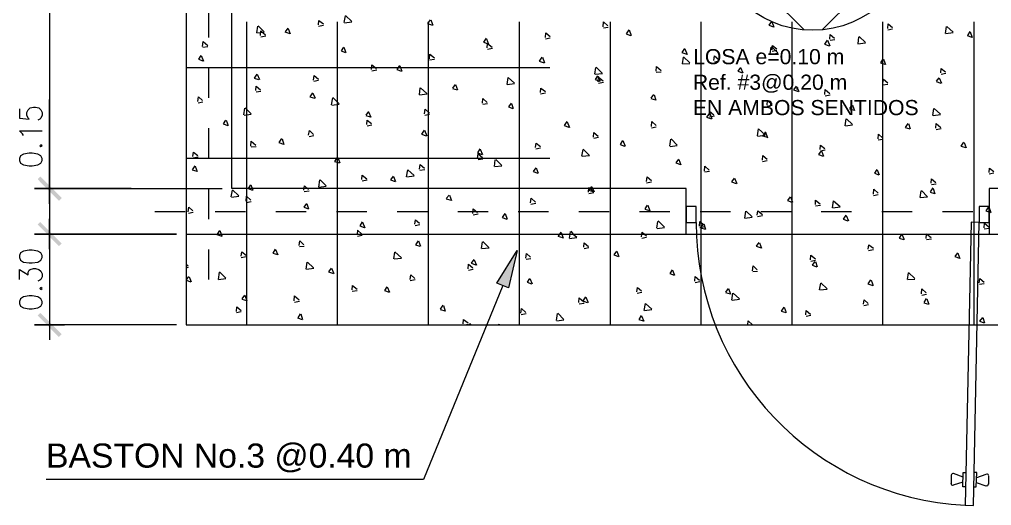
# Model space of a CAD drawing. Header units: metres. Extents: x -0.3 to 26.7, y -6.4 to 6.5.
# Drawn here: x 20.277 to 23.486, y 1.607 to 3.213 of the extents above; entities that cross this region are included whole.
import ezdxf

# ---------------------------------------------------------------- set-up
doc = ezdxf.new("R2010")
doc.units = ezdxf.units.M
doc.linetypes.add('IMPORT-PDF_IMPORT', pattern=[1, 0.8, -0.2])
doc.layers.add('00', color=250, linetype='Continuous')
doc.layers.add('CUARTO DE BOMBAS_dwg _2_', color=8, linetype='Continuous', lineweight=9, true_color=0x767676)
for name, color, linetype, lineweight in [('PDF_Geometry', 7, 'Continuous', 9), ('PDF_Solid Fills', 7, 'Continuous', 9), ('PDF_Text', 7, 'Continuous', 9)]:
    doc.layers.add(name, color=color, linetype=linetype, lineweight=lineweight)
doc.styles.add('Arial_1', font='arial.ttf', dxfattribs={"height": 0.05})
doc.styles.add('Arial_5', font='arial.ttf', dxfattribs={"height": 2.000196})

# ---------------------------------------------------------------- blocks, each defined once
blk = doc.blocks.new('CUARTO DE BOMBAS_dwg _2_-1318126-Leyenda 2')
at = {"layer": 'PDF_Solid Fills'}
for points in [[(136.3, 104.55), (136.68, 104.93), (133.84, 107.77), (133.5, 107.39)], [(136.3, 98.58), (136.68, 98.92), (133.84, 101.76), (133.5, 101.42)], [(195.65, 93.04), (194.12, 93.67), (196.79, 97.99)], [(136.3, 86.56), (136.68, 86.94), (133.84, 89.74), (133.5, 89.4)]]:
    blk.add_hatch(color=256, dxfattribs=at).paths.add_polyline_path(points)
at = {"layer": 'PDF_Geometry', "linetype": 'IMPORT-PDF_IMPORT'}
for p, q in [((156.11, 94.14), (156.11, 261.82)), ((148.95, 103.16), (388.1, 103.16))]:
    blk.add_line(p, q, dxfattribs=at)
at = {"layer": 'PDF_Geometry'}
for p, q in [((234.68, 127.12), (222.32, 139.44)), ((237.05, 127.12), (249.2, 139.27)), ((174.1, 128.98), (173.93, 128.09)), ((174.14, 129.02), (174.99, 128.22)), ((185.4, 128.47), (185.66, 127.75)), ((162.5, 127.63), (162.37, 126.74)), ((162.59, 127.67), (163.39, 126.86)), ((166.52, 127.37), (166.18, 126.86)), ((166.57, 127.33), (166.82, 126.61)), ((170.59, 127.63), (171.22, 127.75)), ((174.02, 128.05), (174.99, 128.18)), ((208.18, 127.41), (208.81, 127.5)), ((211.57, 127.12), (211.86, 126.4)), ((230.4, 128.22), (230.7, 127.5)), ((245.73, 127.16), (246.36, 127.29)), ((253.43, 127.58), (253.31, 126.65)), ((253.52, 127.58), (254.37, 126.82)), ((162.42, 126.74), (163.39, 126.82)), ((162.97, 126.23), (163.6, 126.36)), ((166.14, 126.86), (166.78, 126.65)), ((192.77, 125.97), (193.02, 125.25)), ((200.52, 125.97), (201.15, 126.1)), ((238.11, 125.76), (238.74, 125.85)), ((241.88, 126.23), (241.75, 125.3)), ((241.96, 126.27), (242.77, 125.47)), ((253.39, 126.65), (254.37, 126.78)), ((256.19, 126.4), (256.82, 126.19)), ((256.57, 126.91), (256.23, 126.4)), ((256.61, 126.86), (256.86, 126.14)), ((155.3, 124.83), (155.94, 124.92)), ((173.93, 124.87), (174.19, 124.15)), ((192.9, 124.58), (193.53, 124.7)), ((218.93, 124.62), (219.23, 123.9)), ((230.28, 124.87), (230.15, 123.98)), ((230.36, 124.92), (231.21, 124.11)), ((237.77, 125.76), (238.07, 125.04)), ((241.79, 125.3), (242.77, 125.42)), ((155.09, 123.73), (155.39, 123.01)), ((185.23, 123.18), (185.87, 123.26)), ((200.14, 123.52), (200.39, 122.8)), ((218.72, 123.52), (218.59, 122.63)), ((218.76, 123.56), (219.61, 122.76)), ((230.24, 123.94), (231.21, 124.07)), ((230.45, 124.32), (231.08, 124.45)), ((245.14, 123.26), (245.43, 122.55)), ((181.3, 122.38), (181.55, 121.66)), ((207.12, 122.16), (206.99, 121.28)), ((207.21, 122.21), (208.01, 121.4)), ((218.64, 122.63), (219.61, 122.71)), ((222.83, 122.93), (223.46, 123.05)), ((226.3, 122.16), (226.59, 121.44)), ((162.46, 121.28), (162.76, 120.56)), ((177.61, 121.74), (178.25, 121.87)), ((195.56, 120.85), (195.44, 119.92)), ((195.61, 120.85), (196.45, 120.09)), ((207.08, 121.28), (208.05, 121.36)), ((207.5, 121.02), (207.76, 120.34)), ((215.16, 121.53), (215.8, 121.61)), ((252.46, 120.81), (252.12, 120.34)), ((252.5, 120.81), (252.8, 120.09)), ((252.76, 121.28), (253.39, 121.4)), ((169.95, 120.34), (170.59, 120.47)), ((183.96, 119.5), (183.84, 118.57)), ((184.05, 119.5), (184.85, 118.74)), ((188.62, 119.92), (188.28, 119.45)), ((188.28, 119.41), (188.88, 119.2)), ((188.66, 119.92), (188.92, 119.2)), ((195.48, 119.92), (196.45, 120.05)), ((207.54, 120.09), (208.18, 120.22)), ((233.66, 119.67), (233.96, 118.99)), ((245.09, 119.88), (245.73, 119.96)), ((252.12, 120.3), (252.71, 120.09)), ((162.33, 118.95), (162.97, 119.03)), ((169.82, 118.78), (170.12, 118.1)), ((172.41, 118.14), (172.24, 117.25)), ((172.45, 118.18), (173.3, 117.38)), ((183.92, 118.57), (184.9, 118.69)), ((199.88, 118.69), (200.52, 118.82)), ((214.78, 118.61), (214.44, 118.1)), ((214.87, 118.57), (215.12, 117.85)), ((237.47, 118.44), (238.11, 118.57)), ((154.67, 117.51), (155.3, 117.63)), ((160.81, 116.79), (160.68, 115.9)), ((160.89, 116.83), (161.7, 116.03)), ((172.32, 117.21), (173.3, 117.34)), ((192.26, 117.3), (192.9, 117.42)), ((196.03, 117.42), (196.28, 116.75)), ((214.44, 118.06), (215.08, 117.89)), ((229.81, 117.04), (230.45, 117.17)), ((240.99, 117.25), (240.65, 116.75)), ((241.07, 117.21), (241.33, 116.49)), ((160.77, 115.86), (161.7, 115.98)), ((177.15, 116.36), (176.81, 115.86)), ((176.81, 115.81), (177.4, 115.64)), ((177.19, 116.32), (177.49, 115.6)), ((184.6, 115.86), (185.23, 115.98)), ((222.19, 115.64), (222.83, 115.77)), ((222.23, 116.11), (222.49, 115.39)), ((240.65, 116.7), (241.28, 116.53)), ((251.78, 116.75), (251.61, 115.81)), ((251.7, 115.81), (252.67, 115.94)), ((251.83, 116.75), (252.67, 115.98)), ((158.39, 115.22), (158.65, 114.5)), ((176.98, 114.46), (177.61, 114.59)), ((203.4, 114.97), (203.69, 114.25)), ((214.53, 114.21), (215.16, 114.33)), ((240.18, 115.39), (240.06, 114.46)), ((240.14, 114.46), (241.07, 114.59)), ((240.27, 115.39), (241.07, 114.63)), ((248.44, 114.76), (248.69, 114.04)), ((169.32, 113.06), (169.95, 113.19)), ((184.56, 113.87), (184.85, 113.15)), ((206.91, 112.81), (207.54, 112.94)), ((228.63, 114.04), (228.46, 113.15)), ((228.54, 113.1), (229.52, 113.23)), ((228.67, 114.08), (229.52, 113.27)), ((229.18, 113.15), (229.81, 112.94)), ((229.56, 113.66), (229.22, 113.15)), ((229.6, 113.61), (229.85, 112.89)), ((252.12, 113.99), (252.76, 114.12)), ((161.7, 111.67), (162.33, 111.75)), ((165.76, 112.72), (166.01, 112)), ((210.76, 112.51), (211.06, 111.79)), ((217.03, 112.68), (216.9, 111.79)), ((216.98, 111.75), (217.92, 111.88)), ((217.11, 112.72), (217.92, 111.92)), ((244.46, 112.6), (245.09, 112.68)), ((255.8, 112.26), (256.06, 111.54)), ((191.92, 111.37), (192.22, 110.65)), ((199.25, 111.41), (199.88, 111.54)), ((205.47, 111.33), (205.3, 110.44)), ((205.39, 110.44), (206.36, 110.52)), ((205.51, 111.37), (206.36, 110.56)), ((236.84, 111.16), (237.47, 111.28)), ((236.97, 111.16), (237.22, 110.44)), ((154.03, 110.23), (154.67, 110.35)), ((154.29, 109.13), (154.54, 108.41)), ((173.13, 110.27), (173.38, 109.55)), ((191.63, 110.01), (192.26, 110.1)), ((193.87, 109.97), (193.74, 109.08)), ((193.83, 109.08), (194.76, 109.17)), ((193.96, 110.01), (194.76, 109.21)), ((218.13, 110.01), (218.42, 109.29)), ((229.18, 109.76), (229.81, 109.89)), ((182.31, 108.66), (182.14, 107.73)), ((182.23, 107.73), (183.2, 107.86)), ((182.36, 108.66), (183.2, 107.9)), ((183.96, 108.58), (184.6, 108.7)), ((199.29, 108.91), (199.59, 108.19)), ((221.56, 108.36), (222.19, 108.45)), ((244.33, 108.66), (244.59, 107.98)), ((259.11, 108.11), (259.74, 108.24)), ((161.65, 106.67), (161.91, 105.95)), ((170.71, 107.31), (170.59, 106.37)), ((170.8, 107.31), (171.6, 106.54)), ((176.34, 107.18), (176.98, 107.31)), ((180.49, 107.77), (180.75, 107.09)), ((213.89, 106.92), (214.53, 107.05)), ((225.49, 107.56), (225.79, 106.84)), ((251.49, 106.71), (252.12, 106.8)), ((159.16, 105.95), (158.99, 105.06)), ((159.2, 105.99), (160.05, 105.19)), ((168.68, 105.78), (169.32, 105.87)), ((170.63, 106.37), (171.6, 106.5)), ((187.82, 105.32), (187.44, 104.85)), ((187.86, 105.32), (188.11, 104.6)), ((206.27, 105.53), (206.91, 105.65)), ((206.66, 106.42), (206.95, 105.74)), ((243.82, 105.27), (244.46, 105.4)), ((250.09, 105.87), (249.96, 104.98)), ((250.17, 105.91), (250.98, 105.1)), ((251.66, 106.25), (251.32, 105.74)), ((251.32, 105.7), (251.91, 105.53)), ((251.7, 106.2), (251.95, 105.48)), ((159.07, 105.02), (160.05, 105.15)), ((161.06, 104.34), (161.7, 104.47)), ((169.02, 104.17), (169.27, 103.5)), ((187.44, 104.81), (188.07, 104.64)), ((198.61, 104.13), (199.25, 104.26)), ((213.98, 104), (213.64, 103.5)), ((214.06, 103.96), (214.32, 103.24)), ((232.86, 105.06), (233.16, 104.38)), ((236.2, 103.88), (236.84, 104)), ((238.53, 104.55), (238.36, 103.62)), ((238.57, 104.55), (239.42, 103.79)), ((250, 104.98), (250.98, 105.06)), ((153.4, 102.94), (154.03, 103.07)), ((190.99, 102.69), (191.63, 102.82)), ((195.23, 102.86), (195.48, 102.14)), ((213.64, 103.45), (214.28, 103.28)), ((226.93, 103.2), (226.81, 102.27)), ((227.02, 103.2), (227.82, 102.44)), ((238.45, 103.62), (239.42, 103.75)), ((259.06, 103.75), (259.32, 103.03)), ((176.39, 101.72), (176.68, 101)), ((183.33, 101.29), (183.96, 101.42)), ((215.33, 101.84), (215.21, 100.96)), ((215.42, 101.89), (216.26, 101.08)), ((221.43, 101.51), (221.68, 100.79)), ((226.85, 102.27), (227.82, 102.39)), ((228.54, 102.48), (229.18, 102.61)), ((240.23, 102.61), (240.52, 101.89)), ((215.29, 100.91), (216.26, 101.04)), ((220.92, 101.04), (221.56, 101.17)), ((247.59, 100.15), (247.89, 99.43)), ((258.47, 100.83), (259.11, 100.96)), ((175.71, 99.9), (176.34, 100.02)), ((183.75, 99.26), (184.05, 98.54)), ((192.18, 99.13), (192.05, 98.25)), ((192.26, 99.18), (193.07, 98.37)), ((202.17, 99.9), (202.8, 99.69)), ((203.69, 99.56), (204.67, 99.69)), ((213.26, 99.64), (213.89, 99.77)), ((228.8, 99.01), (229.05, 98.29)), ((250.85, 99.43), (251.49, 99.52)), ((164.91, 98.12), (165.21, 97.4)), ((168.05, 98.5), (168.68, 98.58)), ((180.62, 97.78), (180.49, 96.89)), ((180.66, 97.82), (181.51, 97.02)), ((192.13, 98.25), (193.11, 98.33)), ((205.64, 98.25), (206.27, 98.37)), ((209.96, 97.91), (210.21, 97.19)), ((243.19, 97.99), (243.82, 98.12)), ((254.96, 97.65), (255.25, 96.93)), ((160.38, 97.06), (161.02, 97.19)), ((169.02, 96.47), (168.89, 95.54)), ((169.11, 96.47), (169.91, 95.71)), ((180.54, 96.89), (181.51, 96.98)), ((191.12, 96.76), (191.42, 96.04)), ((197.98, 96.85), (198.61, 96.93)), ((235.57, 96.59), (236.2, 96.72)), ((236.16, 96.55), (236.42, 95.83)), ((153.1, 96.17), (153.36, 95.96)), ((153.1, 95.71), (153.4, 95.79)), ((157.46, 95.11), (157.34, 94.18)), ((157.51, 95.16), (158.35, 94.35)), ((168.98, 95.54), (169.95, 95.66)), ((172.28, 95.66), (172.58, 94.94)), ((190.36, 95.41), (190.99, 95.54)), ((217.32, 95.41), (217.58, 94.73)), ((227.91, 95.2), (228.54, 95.28)), ((248.4, 95.03), (248.27, 94.14)), ((248.48, 95.07), (249.29, 94.27)), ((153.4, 94.56), (153.1, 94.1)), ((153.1, 94.05), (153.7, 93.84)), ((153.48, 94.52), (153.74, 93.84)), ((157.38, 94.18), (158.35, 94.31)), ((182.69, 94.01), (183.33, 94.14)), ((198.48, 94.31), (198.78, 93.59)), ((220.29, 93.76), (220.92, 93.89)), ((236.88, 93.72), (237.73, 92.91)), ((243.53, 94.05), (243.78, 93.38)), ((248.35, 94.14), (249.29, 94.22)), ((175.03, 92.62), (175.67, 92.7)), ((179.65, 93.17), (179.94, 92.49)), ((212.62, 92.36), (213.26, 92.49)), ((224.65, 92.95), (224.31, 92.49)), ((224.31, 92.45), (224.9, 92.28)), ((224.69, 92.95), (224.94, 92.23)), ((236.84, 93.67), (236.67, 92.78)), ((236.75, 92.78), (237.73, 92.87)), ((257.84, 93.55), (258.47, 93.63)), ((160.81, 92.07), (160.43, 91.6)), ((160.43, 91.56), (161.06, 91.39)), ((160.85, 92.07), (161.1, 91.35)), ((167.41, 91.18), (168.05, 91.3)), ((205.85, 91.81), (206.15, 91.13)), ((225.24, 92.36), (225.11, 91.43)), ((225.2, 91.43), (226.13, 91.56)), ((225.32, 92.36), (226.13, 91.6)), ((250.22, 92.11), (250.85, 92.23)), ((250.81, 91.64), (250.47, 91.13)), ((250.89, 91.6), (251.15, 90.88)), ((159.75, 89.78), (160.38, 89.91)), ((186.97, 90.75), (186.63, 90.24)), ((186.63, 90.2), (187.27, 90.03)), ((187.05, 90.71), (187.31, 89.99)), ((205, 90.96), (205.64, 91.05)), ((213.68, 91.01), (213.51, 90.08)), ((213.6, 90.08), (214.57, 90.2)), ((213.72, 91.01), (214.57, 90.24)), ((232.06, 90.5), (232.31, 89.78)), ((242.55, 90.71), (243.19, 90.84)), ((250.47, 91.09), (251.11, 90.92)), ((167.79, 89.1), (168.43, 88.89)), ((168.17, 89.61), (167.84, 89.1)), ((168.22, 89.61), (168.47, 88.89)), ((197.34, 89.53), (197.98, 89.65)), ((202.08, 89.65), (201.96, 88.76)), ((202.04, 88.72), (202.97, 88.85)), ((202.17, 89.69), (202.97, 88.89)), ((213.22, 89.36), (213.51, 88.64)), ((234.93, 89.31), (235.57, 89.44)), ((258.26, 89.14), (258.51, 88.42)), ((189.85, 88.17), (190.36, 88.26)), ((190.53, 88.3), (190.48, 88.17)), ((190.57, 88.34), (190.74, 88.17)), ((194.34, 88.26), (194.29, 88.17)), ((194.42, 88.26), (194.42, 88.17))]:
    blk.add_line(p, q, dxfattribs=at)
at = {"layer": 'PDF_Geometry', "color": 7}
for p, q in [((161.1, 88.17), (161.1, 128.18)), ((173.08, 88.17), (173.08, 128.18)), ((185.11, 88.17), (185.11, 128.18)), ((197.09, 88.17), (197.09, 128.18)), ((209.11, 88.17), (209.11, 128.18)), ((221.09, 88.17), (221.09, 128.18)), ((233.11, 88.17), (233.11, 128.18)), ((245.09, 88.17), (245.09, 128.18)), ((257.12, 88.17), (257.12, 128.18)), ((153.1, 122.16), (201.11, 122.16)), ((135.07, 106.16), (135.07, 117.93)), ((153.1, 110.18), (201.11, 110.18)), ((135.07, 104.17), (135.07, 108.15)), ((135.07, 98.16), (135.07, 102.18)), ((254.07, 68.32), (254.07, 67.22)), ((255.68, 68.06), (254.41, 68.53)), ((257.46, 68.02), (258.73, 68.44)), ((259.02, 68.19), (259.02, 67.13)), ((255.64, 67.38), (254.37, 67)), ((257.41, 67.34), (258.68, 66.88))]:
    blk.add_line(p, q, dxfattribs=at)
at = {"layer": 'PDF_Geometry', "color": 7, "flags": 128}
for points in [[(135.07, 194.17), (135.07, 190.15), (135.07, 188.16), (135.07, 184.18), (135.07, 108.15), (135.07, 104.17), (135.07, 102.18), (135.07, 98.16), (135.07, 90.16), (135.07, 86.18)], [(131.09, 116.7), (131.09, 115.48), (132.36, 115.35), (132.23, 115.48), (132.06, 115.86), (132.06, 116.2), (132.23, 116.58), (132.49, 116.83), (132.95, 116.91), (133.21, 116.91), (133.63, 116.83), (133.93, 116.58), (134.1, 116.2), (134.1, 115.86), (133.93, 115.48), (133.8, 115.35), (133.5, 115.22)], [(131.64, 113.19), (131.51, 113.4), (131.09, 113.78), (134.1, 113.78)], [(145.86, 106.16), (133.08, 106.16), (137.06, 106.16), (133.08, 106.16), (157.84, 106.16)], [(131.09, 94.18), (131.09, 95.49), (132.23, 94.77), (132.23, 95.11), (132.36, 95.37), (132.49, 95.49), (132.95, 95.62), (133.21, 95.62), (133.63, 95.49), (133.93, 95.24), (134.1, 94.9), (134.1, 94.52), (133.93, 94.18), (133.8, 94.05), (133.5, 93.93)], [(194.89, 93.38), (184.43, 67.72), (134.6, 67.72)], [(151.83, 88.17), (133.08, 88.17), (137.06, 88.17)], [(255.97, 66.75), (255.64, 66.79), (255.68, 68.65), (256.02, 68.65)], [(257.07, 66.75), (257.41, 66.75), (257.46, 68.65), (257.12, 68.65)]]:
    blk.add_lwpolyline(points, dxfattribs=at)
at = {"layer": 'PDF_Geometry', "flags": 128}
blk.add_lwpolyline([(153.1, 192.18), (153.1, 100.15), (325.1, 100.15), (325.1, 192.18)], close=True, dxfattribs=at)
at = {"layer": 'PDF_Geometry', "color": 7, "flags": 128}
for points in [[(319.09, 106.16), (259.11, 106.16), (259.11, 100.15), (325.1, 100.15), (325.1, 192.18), (153.1, 192.18), (153.1, 100.15), (219.1, 100.15), (219.1, 106.16), (159.11, 106.16), (159.11, 186.17), (319.09, 186.17)], [(153.1, 192.18), (153.1, 88.17), (325.1, 88.17), (325.1, 192.18)], [(133.8, 111.83), (133.93, 111.71), (134.1, 111.83), (133.93, 111.96)], [(131.09, 109.89), (131.22, 109.51), (131.64, 109.29), (132.36, 109.17), (132.78, 109.17), (133.5, 109.29), (133.93, 109.51), (134.1, 109.89), (134.1, 110.14), (133.93, 110.48), (133.5, 110.73), (132.78, 110.86), (132.36, 110.86), (131.64, 110.73), (131.22, 110.48), (131.09, 110.14)], [(219.1, 103.79), (219.1, 101.67), (220.41, 101.67), (220.41, 103.79)], [(257.79, 103.79), (257.79, 101.67), (259.11, 101.67), (259.11, 103.79)], [(255.93, 64.34), (257.03, 64.29), (257.79, 101.67), (256.74, 101.72)], [(137.06, 100.15), (133.08, 100.15), (151.83, 100.15), (133.08, 100.15)], [(131.09, 97.06), (131.22, 96.72), (131.64, 96.47), (132.36, 96.34), (132.78, 96.34), (133.5, 96.47), (133.93, 96.72), (134.1, 97.06), (134.1, 97.31), (133.93, 97.7), (133.5, 97.91), (132.78, 98.03), (132.36, 98.03), (131.64, 97.91), (131.22, 97.7), (131.09, 97.31)], [(133.8, 92.95), (133.93, 92.83), (134.1, 92.95), (133.93, 93.08)], [(131.09, 91.01), (131.22, 90.63), (131.64, 90.41), (132.36, 90.29), (132.78, 90.29), (133.5, 90.41), (133.93, 90.63), (134.1, 91.01), (134.1, 91.26), (133.93, 91.6), (133.5, 91.85), (132.78, 91.98), (132.36, 91.98), (131.64, 91.85), (131.22, 91.6), (131.09, 91.26)]]:
    blk.add_lwpolyline(points, close=True, dxfattribs=at)
at = {"layer": 'PDF_Geometry', "flags": 128}
for points in [[(170.59, 127.79), (170.63, 128.39), (171.22, 127.92)], [(185.32, 128.47), (184.98, 127.96), (185.62, 127.75)], [(208.14, 127.54), (208.18, 128.18), (208.77, 127.67)], [(211.52, 127.12), (211.18, 126.61), (211.78, 126.4)], [(230.36, 128.26), (230.02, 127.75), (230.62, 127.54)], [(245.73, 127.33), (245.77, 127.92), (246.36, 127.46)], [(162.92, 126.4), (162.97, 126.99), (163.56, 126.48)], [(192.69, 126.02), (192.35, 125.51), (192.98, 125.3)], [(200.52, 126.14), (200.56, 126.74), (201.15, 126.27)], [(238.07, 125.89), (238.11, 126.52), (238.7, 126.02)], [(155.26, 124.96), (155.35, 125.59), (155.94, 125.09)], [(173.89, 124.87), (173.55, 124.37), (174.14, 124.15)], [(192.85, 124.75), (192.9, 125.34), (193.49, 124.87)], [(218.89, 124.66), (218.55, 124.15), (219.19, 123.94)], [(230.45, 124.49), (230.49, 125.09), (231.08, 124.62)], [(237.73, 125.76), (237.39, 125.25), (237.98, 125.04)], [(155.05, 123.77), (154.71, 123.26), (155.3, 123.05)], [(185.23, 123.31), (185.28, 123.94), (185.87, 123.43)], [(200.05, 123.52), (199.71, 123.01), (200.35, 122.8)], [(222.78, 123.1), (222.83, 123.69), (223.42, 123.22)], [(245.09, 123.31), (244.76, 122.8), (245.35, 122.59)], [(177.57, 121.91), (177.61, 122.5), (178.21, 122.04)], [(181.26, 122.42), (180.92, 121.91), (181.51, 121.7)], [(215.16, 121.7), (215.21, 122.29), (215.8, 121.78)], [(226.26, 122.16), (225.92, 121.66), (226.55, 121.44)], [(252.71, 121.44), (252.76, 122.04), (253.35, 121.57)], [(162.42, 121.28), (162.08, 120.77), (162.67, 120.56)], [(169.91, 120.51), (169.99, 121.11), (170.59, 120.64)], [(207.42, 121.06), (207.08, 120.56), (207.71, 120.34)], [(207.5, 120.26), (207.54, 120.89), (208.14, 120.39)], [(245.09, 120.05), (245.14, 120.64), (245.73, 120.13)], [(162.29, 119.12), (162.33, 119.71), (162.92, 119.2)], [(199.88, 118.86), (199.92, 119.45), (200.52, 118.99)], [(233.62, 119.71), (233.28, 119.2), (233.92, 118.99)], [(154.63, 117.68), (154.71, 118.31), (155.26, 117.8)], [(169.78, 118.82), (169.44, 118.31), (170.04, 118.1)], [(237.43, 118.61), (237.47, 119.24), (238.07, 118.74)], [(192.22, 117.47), (192.26, 118.06), (192.85, 117.55)], [(195.99, 117.47), (195.65, 116.96), (196.24, 116.75)], [(229.81, 117.21), (229.85, 117.8), (230.45, 117.34)], [(184.56, 116.03), (184.64, 116.66), (185.23, 116.15)], [(222.19, 116.11), (221.81, 115.6), (222.45, 115.39)], [(222.15, 115.81), (222.19, 116.41), (222.78, 115.9)], [(158.31, 115.22), (157.97, 114.71), (158.61, 114.5)], [(176.94, 114.63), (176.98, 115.22), (177.57, 114.76)], [(203.35, 115.01), (203.01, 114.5), (203.61, 114.29)], [(214.53, 114.37), (214.57, 115.01), (215.16, 114.5)], [(248.35, 114.76), (248.02, 114.25), (248.65, 114.04)], [(252.08, 114.16), (252.12, 114.76), (252.71, 114.25)], [(169.27, 113.23), (169.36, 113.82), (169.91, 113.32)], [(184.51, 113.87), (184.18, 113.36), (184.77, 113.15)], [(206.87, 112.98), (206.91, 113.57), (207.5, 113.1)], [(244.46, 112.72), (244.5, 113.36), (245.09, 112.85)], [(161.65, 111.79), (161.7, 112.43), (162.29, 111.92)], [(165.68, 112.77), (165.34, 112.26), (165.97, 112.05)], [(199.2, 111.58), (199.29, 112.17), (199.88, 111.71)], [(210.72, 112.51), (210.38, 112), (210.97, 111.79)], [(236.8, 111.33), (236.84, 111.92), (237.43, 111.45)], [(255.72, 112.3), (255.38, 111.79), (256.02, 111.58)], [(153.99, 110.4), (154.08, 110.99), (154.63, 110.52)], [(191.88, 111.41), (191.54, 110.9), (192.18, 110.69)], [(191.58, 110.14), (191.63, 110.78), (192.22, 110.27)], [(229.18, 109.93), (229.22, 110.52), (229.81, 110.06)], [(236.92, 111.16), (236.59, 110.65), (237.18, 110.44)], [(154.25, 109.17), (153.91, 108.66), (154.5, 108.45)], [(173.04, 110.27), (172.7, 109.76), (173.34, 109.55)], [(183.92, 108.74), (184.01, 109.34), (184.56, 108.87)], [(218.09, 110.06), (217.75, 109.55), (218.34, 109.34)], [(221.51, 108.49), (221.56, 109.13), (222.15, 108.62)], [(176.3, 107.35), (176.34, 107.94), (176.94, 107.47)], [(180.41, 107.81), (180.07, 107.31), (180.7, 107.09)], [(199.25, 108.91), (198.91, 108.41), (199.54, 108.19)], [(244.29, 108.7), (243.95, 108.19), (244.54, 107.98)], [(259.11, 108.28), (259.15, 108.87), (259.74, 108.41)], [(161.61, 106.67), (161.27, 106.16), (161.87, 105.95)], [(168.64, 105.95), (168.72, 106.54), (169.27, 106.04)], [(213.85, 107.09), (213.94, 107.73), (214.53, 107.22)], [(225.45, 107.56), (225.11, 107.05), (225.71, 106.84)], [(251.44, 106.88), (251.49, 107.47), (252.08, 106.97)], [(206.23, 105.7), (206.27, 106.29), (206.87, 105.82)], [(206.61, 106.46), (206.27, 105.95), (206.91, 105.74)], [(243.82, 105.44), (243.87, 106.08), (244.46, 105.57)], [(161.02, 104.51), (161.06, 105.15), (161.65, 104.64)], [(168.98, 104.21), (168.64, 103.71), (169.23, 103.5)], [(198.57, 104.3), (198.65, 104.89), (199.2, 104.38)], [(232.82, 105.1), (232.48, 104.6), (233.07, 104.38)], [(236.16, 104.05), (236.2, 104.64), (236.8, 104.17)], [(153.36, 103.11), (153.44, 103.71), (153.99, 103.24)], [(190.95, 102.86), (190.99, 103.5), (191.58, 102.99)], [(195.18, 102.86), (194.8, 102.35), (195.44, 102.14)], [(228.5, 102.65), (228.58, 103.24), (229.18, 102.73)], [(259.02, 103.75), (258.68, 103.24), (259.28, 103.03)], [(176.34, 101.76), (176.01, 101.25), (176.6, 101.04)], [(183.29, 101.46), (183.37, 102.06), (183.92, 101.59)], [(220.88, 101.21), (220.92, 101.84), (221.51, 101.34)], [(221.34, 101.51), (221.01, 101), (221.64, 100.79)], [(240.18, 102.65), (239.84, 102.14), (240.44, 101.93)], [(258.47, 101), (258.51, 101.59), (259.11, 101.08)], [(157.51, 100.62), (157.21, 100.15), (157.17, 100.11), (157.8, 99.9)], [(157.55, 100.62), (157.72, 100.15), (157.84, 99.9)], [(176.3, 100.15), (175.71, 100.66), (175.67, 100.15), (175.67, 100.07)], [(202.55, 100.4), (202.38, 100.15), (202.21, 99.9)], [(202.59, 100.36), (202.68, 100.15), (202.85, 99.64)], [(203.78, 100.49), (203.73, 100.15), (203.65, 99.6)], [(203.86, 100.53), (204.2, 100.15), (204.67, 99.73)], [(213.22, 99.81), (213.26, 100.15), (213.3, 100.4), (213.6, 100.15), (213.85, 99.94)], [(247.55, 100.15), (247.21, 99.64), (247.8, 99.43)], [(250.81, 99.56), (250.85, 100.15), (250.85, 100.19), (250.89, 100.15), (251.44, 99.69)], [(168, 98.63), (168.09, 99.26), (168.64, 98.75)], [(183.71, 99.26), (183.37, 98.75), (183.96, 98.54)], [(205.6, 98.42), (205.64, 99.01), (206.23, 98.5)], [(228.71, 99.05), (228.37, 98.54), (229.01, 98.33)], [(160.38, 97.23), (160.43, 97.82), (161.02, 97.36)], [(164.87, 98.16), (164.53, 97.65), (165.17, 97.44)], [(197.93, 96.98), (198.02, 97.61), (198.57, 97.1)], [(209.91, 97.91), (209.58, 97.4), (210.17, 97.19)], [(243.15, 98.16), (243.23, 98.75), (243.82, 98.29)], [(254.92, 97.7), (254.58, 97.19), (255.21, 96.98)], [(191.08, 96.81), (190.74, 96.3), (191.33, 96.09)], [(235.53, 96.76), (235.57, 97.36), (236.16, 96.89)], [(236.08, 96.55), (235.74, 96.04), (236.37, 95.83)], [(172.24, 95.66), (171.9, 95.16), (172.53, 94.94)], [(190.31, 95.58), (190.36, 96.17), (190.95, 95.71)], [(217.28, 95.45), (216.94, 94.94), (217.53, 94.73)], [(227.86, 95.32), (227.95, 95.96), (228.5, 95.45)], [(182.65, 94.18), (182.74, 94.77), (183.29, 94.31)], [(198.44, 94.31), (198.1, 93.8), (198.7, 93.59)], [(220.24, 93.93), (220.29, 94.56), (220.88, 94.05)], [(243.44, 94.1), (243.1, 93.59), (243.74, 93.38)], [(257.79, 93.72), (257.88, 94.31), (258.47, 93.8)], [(175.03, 92.78), (175.07, 93.38), (175.67, 92.87)], [(179.6, 93.21), (179.27, 92.7), (179.9, 92.49)], [(212.58, 92.53), (212.67, 93.12), (213.22, 92.66)], [(250.17, 92.28), (250.22, 92.91), (250.81, 92.4)], [(167.37, 91.35), (167.41, 91.98), (168, 91.47)], [(204.96, 91.13), (205, 91.73), (205.6, 91.22)], [(205.81, 91.85), (205.47, 91.35), (206.06, 91.13)], [(242.51, 90.88), (242.6, 91.47), (243.15, 91.01)], [(159.75, 89.95), (159.79, 90.54), (160.38, 90.08)], [(197.3, 89.69), (197.38, 90.33), (197.93, 89.82)], [(232.01, 90.5), (231.67, 89.99), (232.27, 89.78)], [(234.89, 89.48), (234.93, 90.08), (235.53, 89.57)], [(189.68, 88.3), (189.72, 88.89), (190.31, 88.42)], [(213.17, 89.4), (212.84, 88.89), (213.43, 88.68)], [(227.27, 88.17), (227.31, 88.68), (227.86, 88.17)], [(258.22, 89.14), (257.84, 88.64), (258.47, 88.42)]]:
    blk.add_lwpolyline(points, dxfattribs=at)
at = {"layer": 'PDF_Geometry', "color": 7}
blk.add_circle((235.8, 140.56), 13.48, dxfattribs=at)
for centre, radius, start, end in [((257.82, 101.7), 37.4, 180, 267.1436), ((254.34, 68.29), 0.233, 70.4829, 178.7913), ((258.83, 68.21), 0.233, 358.7916, 107.1057), ((254.3, 67.23), 0.234, 177.0985, 285.4126), ((258.79, 67.15), 0.233, 250.4829, 358.7913)]:
    blk.add_arc(centre, radius, start, end, dxfattribs=at)
at = {"layer": 'PDF_Solid Fills'}
for p, q in [((194.12, 93.67), (196.79, 97.99)), ((196.79, 97.99), (195.65, 93.04)), ((195.65, 93.04), (194.12, 93.67))]:
    blk.add_line(p, q, dxfattribs=at)
at = {"layer": 'PDF_Text', "attachment_point": 1, "line_spacing_factor": 0.941778}
for s, insert, char_height, width, style in [('LOSA e=0.10 m', (220.03, 124.6), 2.0002, 23.75, 'Arial_5'), ('Ref. #3@0.20 m', (219.99, 121.22), 2.0002, 24.2621, 'Arial_5'), ('EN AMBOS SENTIDOS', (219.99, 117.87), 2.0002, 35.43, 'Arial_5'), ('BASTON No.3 @0.40 m', (134.6, 72.49), 3.1834, 57.8212, 'Arial_1')]:
    blk.add_mtext(s, dxfattribs=dict(at, insert=insert, char_height=char_height, width=width, style=style))
blk = doc.blocks.new('MACHOTE HD-04 DETALLES CUARTO DE BOMBAS (escala 1-25 a metros)')
at = {"layer": 'CUARTO DE BOMBAS_dwg _2_', "color": 7}
blk.add_blockref('CUARTO DE BOMBAS_dwg _2_-1318126-Leyenda 2', (0, 0), dxfattribs=at)

msp = doc.modelspace()

# ---------------------------------------------------------------- block references
at = {"layer": '00', "xscale": 0.025, "yscale": 0.025}
msp.add_blockref('MACHOTE HD-04 DETALLES CUARTO DE BOMBAS (escala 1-25 a metros)', (17, 0), dxfattribs=at)

doc.saveas('drawing.dxf')
